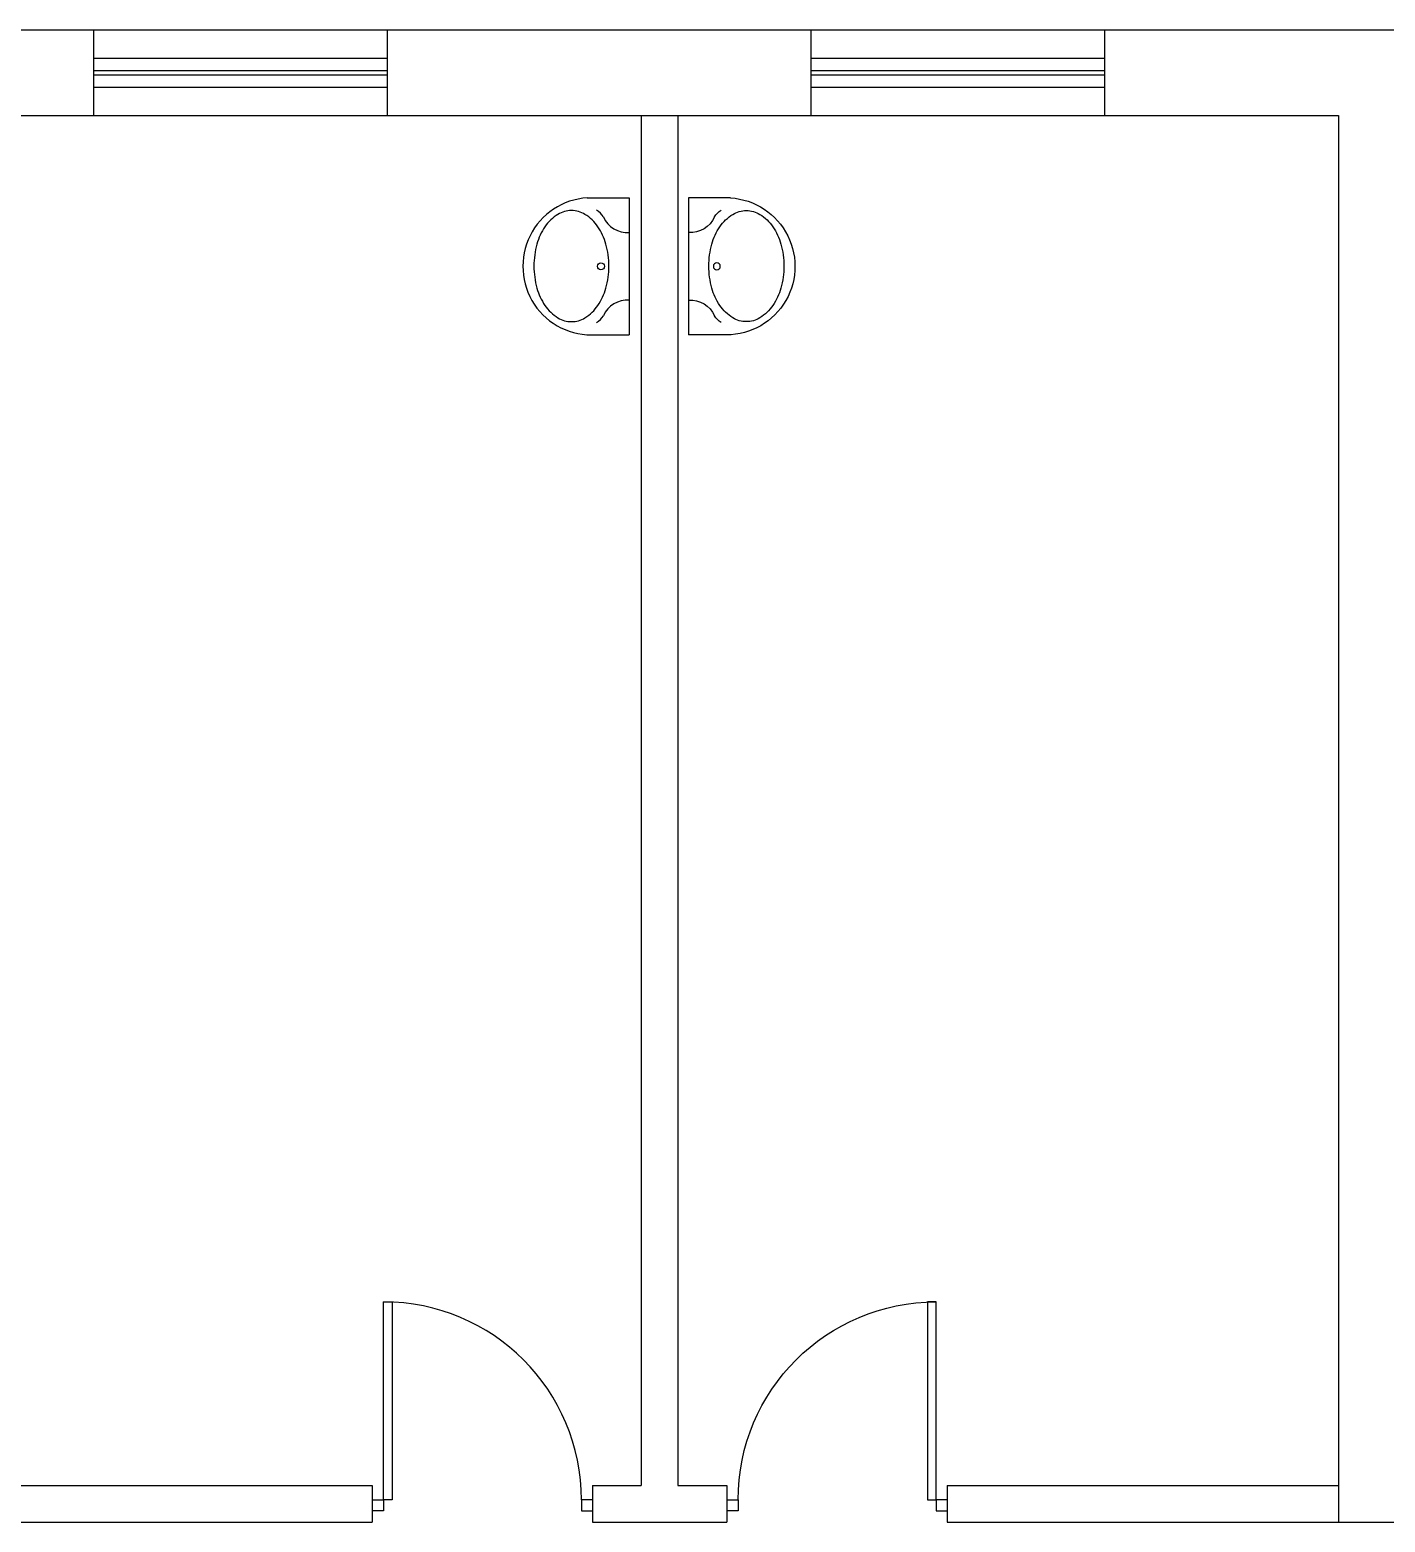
# Model space of a CAD drawing. Extents: x -211487 to 129179, y -113885 to 115281.
# Drawn here: x -56691 to -51150, y -89615 to -83515 of the extents above; entities that cross this region are included whole.
import ezdxf

# ---------------------------------------------------------------- set-up
doc = ezdxf.new("R2010")
doc.units = 0
doc.layers.get('0').update_dxf_attribs({"linetype": 'CONTINUOUS'})
for name, color, linetype in [('BLD-PART', 7, 'CONTINUOUS'), ('BLD-STRUCT', 7, 'CONTINUOUS'), ('DOOR', 7, 'CONTINUOUS'), ('SAN-FIT', 7, 'CONTINUOUS')]:
    doc.layers.add(name, color=color, linetype=linetype)

# ---------------------------------------------------------------- blocks, each defined once
blk = doc.blocks.new('WHB2')
for p, q in [((-0.28, 0), (0.28, 0)), ((-0.28, -0.172), (-0.28, 0)), ((0.28, -0.1368), (0.28, 0))]:
    blk.add_line(p, q)
blk.add_lwpolyline([(-0.001, -0.0829, 0.068343), (-0.0912, -0.0952, 0.080514), (-0.1615, -0.1278, 0.107064), (-0.2124, -0.181, 0.138337), (-0.228, -0.2363, 0.138337), (-0.2124, -0.2916, 0.107064), (-0.1615, -0.3448, 0.080514), (-0.0912, -0.3773, 0.068343), (-0.001, -0.3897, 0.068343), (0.0893, -0.3773, 0.080514), (0.1596, -0.3448, 0.107064), (0.2105, -0.2916, 0.138337), (0.2261, -0.2363, 0.138337), (0.2105, -0.181, 0.107064), (0.1596, -0.1278, 0.080514), (0.0893, -0.0952, 0.068343)], format="xyb", close=True)
blk.add_circle((0, -0.1157), 0.0142)
for centre, radius, start, end in [((-0.2431, -0.0087), 0.1051, 292.86409, 4.73633), ((0.2431, -0.0087), 0.1051, 175.26367, 247.13591), ((-0.1541, -0.1797), 0.0885, 123.01531, 148.84577), ((0.1541, -0.1797), 0.0885, 31.15423, 56.98469), ((0, -0.1544), 0.2805, 183.5443, 3.59554)]:
    blk.add_arc(centre, radius, start, end)
blk = doc.blocks.new('DOORX')
for p, q in [((0.05, 0), (0.05, 0.9)), ((0.05, 0.9), (0.09, 0.9)), ((0.09, 0.9), (0.09, 0)), ((0, 0), (0.05, 0)), ((0.09, 0), (0.05, 0)), ((0.05, 0), (0.05, -0.05)), ((0.05, -0.05), (0, -0.05)), ((0.95, 0), (0.95, -0.05)), ((1, 0), (0.95, 0)), ((0.95, -0.05), (1, -0.05))]:
    blk.add_line(p, q)
blk.add_arc((0.05, 0), 0.9, 0, 90)
blk = doc.blocks.new('STANDARD')
blk.add_blockref('DOORX', (0.5366, 0.2561))

msp = doc.modelspace()

# ---------------------------------------------------------------- linework, layer by layer
at = {"layer": 'BLD-PART'}
for p, q in [((-54191.3, -83864.7), (-54191.3, -89464.7)), ((-54041.3, -83864.7), (-54041.3, -89464.7)), ((-56891.3, -89464.7), (-55291.3, -89464.7)), ((-55291.3, -89464.7), (-55291.3, -89614.7)), ((-54391.3, -89464.7), (-54391.3, -89614.7)), ((-54391.3, -89464.7), (-54191.3, -89464.7)), ((-54041.3, -89464.7), (-53841.3, -89464.7)), ((-53841.3, -89464.7), (-53841.3, -89614.7)), ((-52941.3, -89464.7), (-52941.3, -89614.7)), ((-52941.3, -89464.7), (-51341.3, -89464.7)), ((-57241.3, -89614.7), (-55291.3, -89614.7)), ((-54391.3, -89614.7), (-53841.3, -89614.7)), ((-52941.3, -89614.7), (-51341.3, -89614.7))]:
    msp.add_line(p, q, dxfattribs=at)
at = {"layer": 'BLD-STRUCT'}
for p, q in [((-71791.3, -83514.7), (-3741.3, -83514.7)), ((-56430.2, -83514.7), (-56430.2, -83864.7)), ((-55230.2, -83514.7), (-55230.2, -83864.7)), ((-53498, -83514.7), (-53498, -83864.7)), ((-52298, -83514.7), (-52298, -83864.7)), ((-71441.3, -83864.7), (-51341.3, -83864.7)), ((-51341.3, -83864.7), (-51341.3, -89614.7)), ((-51341.3, -89614.7), (-50991.3, -89614.7))]:
    msp.add_line(p, q, dxfattribs=at)
at = {"layer": 'DOOR'}
for p, q in [((-56430.2, -83630.7), (-55230.2, -83630.7)), ((-53498, -83630.7), (-52298, -83630.7)), ((-56430.2, -83680.7), (-55230.2, -83680.7)), ((-53498, -83680.7), (-52298, -83680.7)), ((-56430.2, -83698.7), (-55230.2, -83698.7)), ((-56430.2, -83748.7), (-55230.2, -83748.7)), ((-53498, -83698.7), (-52298, -83698.7)), ((-53498, -83748.7), (-52298, -83748.7))]:
    msp.add_line(p, q, dxfattribs=at)

# ---------------------------------------------------------------- block references
at = {"layer": 'DOOR', "yscale": 900, "zscale": 900}
for p, xscale in [((-55773.5, -89754.5), 900), ((-52457.6, -89754.5), -900)]:
    msp.add_blockref('Standard', p, dxfattribs=dict(at, xscale=xscale))
at = {"layer": 'SAN-FIT', "yscale": 1000, "zscale": 1000}
for p, xscale, rotation in [((-54240.5, -84481.4), 1000, 270), ((-53998, -84481.4), -1000, 90)]:
    msp.add_blockref('WHB2', p, dxfattribs=dict(at, xscale=xscale, rotation=rotation))

doc.saveas('drawing.dxf')
